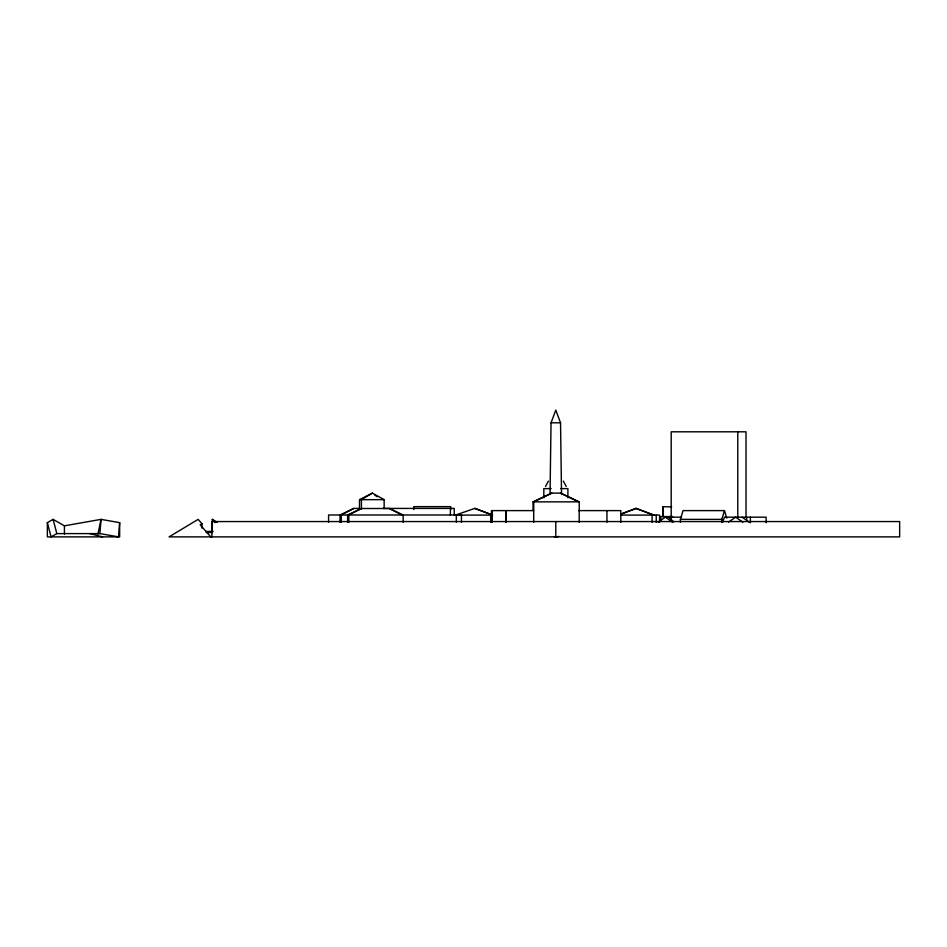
<?xml version="1.0" encoding="UTF-8"?>
<svg xmlns="http://www.w3.org/2000/svg" width="947" height="947" viewBox="0 0 947 947"><rect width="100%" height="100%" fill="white"/><g stroke="black" fill="none" stroke-linecap="round" stroke-linejoin="round"><path stroke-width="1.42" d="M550.041 494.464L551.036 422.8L555.794 410.122L560.541 422.8L561.535 494.464M119.653 522.649L118.505 536.878L99.885 533.599L101.033 519.37L119.653 522.649L119.653 536.878L47.35 536.878L47.35 522.649L53.103 519.37L64.42 525.822L101.033 519.37L97.884 534.179M545.543 486.427L548.384 481.112M680.396 522.282L680.396 519.37L683.047 510.611L724.467 510.611L726.74 518.116M721.815 522.282L721.815 519.37L724.467 510.611M722.597 522.436L724.467 517.18L766.135 517.18L766.135 522.803M658.189 522.105L665.339 517.18L681.603 517.18M728.48 522.105L735.63 517.18L742.779 522.105M211.927 536.878L211.927 521.56L899.65 521.56L899.65 536.878L169.075 536.878L198.148 519.37L201.983 523.738L200.208 524.816L210.779 536.878M384.151 508.421L384.151 499.661L372.372 493.103L361.434 499.661L361.434 509.415M99.885 533.599L56.832 533.599L51.079 536.878L47.35 522.649M359.517 509.415L359.517 499.661L372.372 493.103M359.647 508.421L353.776 508.421L341.311 514.99L341.311 522.282M403.15 522.282L403.15 514.99L389.454 508.503L361.387 508.503L348.839 514.99L348.839 522.282M579.185 522.282L579.244 501.851L560.517 493.103L551.77 493.103L533.753 501.851L533.694 522.282M353.776 508.421L340.009 514.99L340.009 522.282M361.387 508.503L347.62 514.99L347.62 522.282M533.043 510.611L533.043 501.851L551.77 493.103M474.849 508.397L455.389 515.097L492.606 515.097L474.849 508.397L491.386 514.576M620.936 514.067L636.1 508.397L653.915 515.097L652.542 515.097M621.078 514.067L636.1 508.397M551.036 422.8L560.541 422.8M551.107 488.605L543.827 488.605L543.827 497.755M560.624 488.605L567.904 488.605L567.904 497.755M359.517 499.661L384.151 499.661M533.043 501.851L579.244 501.851M671.648 506.787L662.959 506.787L662.959 516.813M383.464 508.421L454.24 508.421L454.24 514.99M533.694 510.611L491.481 510.611L491.481 522.282M578.581 510.611L620.83 510.611L620.83 522.282M663.137 506.787L663.385 512.138M620.652 515.097L659.621 515.097L659.538 522.353M663.231 515.369L663.231 512.138M672.63 516.541L660.852 516.541L660.852 520.897M680.396 519.37L721.815 519.37M205.712 531.433L213.111 531.433M206.233 532.498L211.891 532.498M89.716 533.599L102.584 536.878M636.005 508.397L653.761 515.097M560.517 493.103L577.244 501.235M389.454 508.503L401.919 514.99M670.985 518.494L668.618 517.18L673.755 521.868M374.953 495.293L377.38 496.749M212.306 532.498L212.306 519.37L217.313 522.389M742.081 517.18L749.231 522.105M665.339 517.18L672.488 522.105M563.347 481.112L566.188 486.427M212.306 519.37L215.182 522.649M53.103 519.37L56.832 533.599M750.379 517.18L750.379 522.803M746.686 517.18L746.686 519.998M746.011 517.18L746.011 431.808L671.198 431.808L671.198 517.902M737.772 431.808L737.772 517.18M656.259 515.097L656.224 522.353M652.104 515.097L652.116 522.353M606.92 510.611L606.968 522.282M555.794 521.56L555.794 536.878M506.018 510.611L506.018 522.282M505.97 510.611L505.97 522.282M492.144 510.611L492.144 522.282M490.948 515.097L490.96 522.353M461.449 522.282L461.449 514.99L328.585 514.99L328.585 522.282M456.324 514.99L456.324 522.282M450.725 509.522L450.725 506.645L413.792 506.645L413.792 509.522M450.393 508.421L450.393 514.99M201.983 523.738L201.983 528.118M64.42 525.822L64.42 534.108M558.564 536.322A5.469 5.469 0 0 1 554.386 536.606"/></g></svg>
